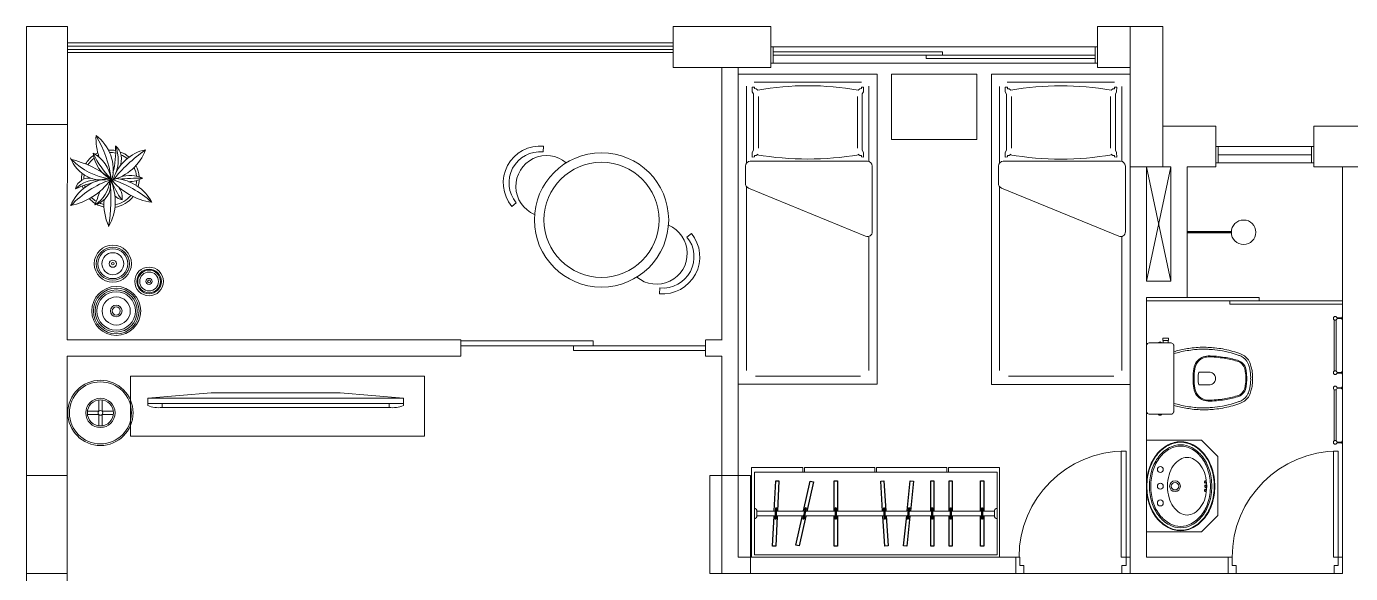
# Model space of a CAD drawing. Header units: millimetres. Extents: x 2878 to 6301, y 540 to 1980.
# Drawn here: x 2907.44 to 2915.55, y 831.51 to 834.86 of the extents above; entities that cross this region are included whole.
import ezdxf

# ---------------------------------------------------------------- set-up
doc = ezdxf.new("R2010")
doc.units = ezdxf.units.MM
doc.header["$LTSCALE"] = 4
for name, color, linetype, lineweight in [('ALVENARIA', 4, 'Continuous', 20), ('ALVENARIA EM VISTA', 1, 'Continuous', 5), ('COTAS', 35, 'Continuous', 5), ('fino', 2, 'Continuous', 9), ('JANELA', 2, 'Continuous', 20), ('PILAR', 1, 'Continuous', 5), ('PORTA', 2, 'Continuous', 20), ('SOLEIRA', 1, 'Continuous', 5)]:
    doc.layers.add(name, color=color, linetype=linetype, lineweight=lineweight)
doc.layers.add('LAY01', color=7, linetype='Continuous')

# ---------------------------------------------------------------- blocks, each defined once
blk = doc.blocks.new('VASOS')
for centre, radius in [((-0.0233, 0.1381), 0.0879), ((-0.0233, 0.1381), 0.075), ((-0.0233, 0.1381), 0.0696), ((-0.0233, 0.1381), 0.0577), ((-0.0233, 0.1381), 0.019), ((-0.0233, 0.1381), 0.0092), ((0.1576, -0.0633), 0.1499), ((-0.1319, -0.084), 0.1137), ((-0.1319, -0.084), 0.1012), ((-0.1319, -0.084), 0.0915), ((0.1576, -0.0633), 0.1398), ((0.1576, -0.0633), 0.1289), ((0.1576, -0.0633), 0.1181), ((0.1576, -0.0633), 0.0862), ((-0.1319, -0.084), 0.0673), ((-0.1319, -0.084), 0.0219), ((-0.1319, -0.084), 0.00747), ((0.1576, -0.0633), 0.0356), ((0.1576, -0.0633), 0.0247)]:
    blk.add_circle(centre, radius)
blk = doc.blocks.new('Vaso-01')
at = {"layer": 'fino', "color": 0}
for centre, radius, start, end in [((0.2731, 0.1392), 0.304, 150.24114, 205.80899), ((1.0095, 0.1197), 1.0133, 170.23998, 186.11478), ((-0.2705, 0.1579), 0.3094, 354.33263, 25.28039), ((0, 0), 0.1766, 99.38331, 142.28381), ((-0.2073, 0.5814), 0.6123, 289.63177, 316.94159), ((0.3212, -0.227), 0.3977, 101.24862, 143.98987), ((-0.0101, 0.2737), 0.2768, 274.40726, 336.44308), ((0, 0), 0.1766, 61.45043, 77.39664), ((-0.0101, 0.2737), 0.2768, 208.0484, 264.64912), ((-0.3146, -0.2541), 0.4022, 39.15, 81.38898), ((0.1996, 0.6539), 0.683, 228.57445, 252.38422), ((0, 0), 0.1616, 100.76794, 141.26301), ((0.0145, 0.1124), 0.0882, 169.11662, 218.95559), ((-0.0914, 0.0458), 0.0854, 42.83737, 76.97864), ((-0.4814, -0.1717), 0.5083, 20.51384, 36.02424), ((0.1198, 0.0386), 0.1218, 101.42671, 190.98767), ((0.1919, -0.0023), 0.1888, 121.90552, 175.18589), ((0, 0), 0.1616, 66.03991, 76.08191), ((0.6526, -0.1054), 0.6161, 154.68532, 162.45009), ((0, 0), 0.1616, 44.4902, 57.80538), ((0, 0), 0.1766, 43.2421, 58.51793), ((0.0616, -0.2787), 0.2945, 104.12842, 160.14677), ((-0.7998, 0.6489), 1.0123, 305.44636, 320.73815), ((-0.102, -0.212), 0.2296, 92.43736, 115.29557), ((-0.1937, 1.7993), 1.8037, 269.91003, 274.50199), ((0, 0), 0.1766, 164.30702, 178.34143), ((0, 0), 0.1616, 166.0394, 176.53836), ((0.2467, -0.0555), 0.2645, 166.36026, 232.94739), ((0.0509, -0.1979), 0.2043, 19.43419, 107.43571), ((-0.1018, -0.1813), 0.208, 6.50728, 62.3609), ((-0.2705, 0.1579), 0.3094, 330.76974, 331.93672), ((-0.0703, -0.4355), 0.4429, 46.14832, 80.37107), ((0.0841, 0.1866), 0.1803, 261.63887, 315.62551), ((-0.2959, 1.2941), 1.3344, 286.3355, 292.41502), ((0.1292, 0.0822), 0.087, 257.35568, 344.35325), ((0, 0), 0.1616, 13.91928, 18.19493), ((0, 0), 0.1616, 351.13744, 0.5369), ((0, 0), 0.1766, 14.45099, 19.9273), ((0, 0), 0.1766, 348.82689, 2.97559), ((-0.2715, 0.0801), 0.2648, 282.24233, 341.73209), ((-0.121, 0.1794), 0.2001, 246.7315, 287.39709), ((0, 0), 0.1766, 184.20824, 207.38886), ((0, 0), 0.1616, 185.93821, 205.55318), ((0.042, -0.1207), 0.1104, 154.5276, 228.0163), ((0.1701, -0.1159), 0.2191, 155.9893, 202.83996), ((0.4649, -0.1655), 0.498, 165.0604, 184.07375), ((0.6941, 0.0968), 0.7065, 188.09589, 210.72258), ((0.2069, 0.029), 0.2129, 188.55522, 241.3289), ((-0.3833, -0.3786), 0.5353, 24.75992, 44.64728), ((0.3791, 0.475), 0.6104, 231.54163, 257.17636), ((0, 0), 0.1766, 229.23485, 250.73093), ((0, 0), 0.1616, 230.31261, 246.31716), ((0, 0), 0.1616, 258.20644, 271.57801), ((-0.3146, -0.2541), 0.4022, 358.22216, 17.85831), ((0, 0), 0.1616, 296.591, 299.22386), ((0, 0), 0.1766, 295.5702, 301.57764), ((0, 0), 0.1616, 307.81301, 328.1126), ((0, 0), 0.1766, 305.55089, 328.90469), ((0, 0), 0.1766, 259.22389, 273.70915)]:
    blk.add_arc(centre, radius, start, end, dxfattribs=at)
blk = doc.blocks.new('Pia22')
at = {"layer": 'COTAS'}
for points in [[(0, -0.409, 0.077226), (0.1047, -0.3927, 0.087001), (0.1881, -0.3491, 0.105687), (0.247, -0.2798, 0.12418), (0.266, -0.2045, 0.12418), (0.247, -0.1292, 0.105687), (0.1881, -0.0599, 0.087001), (0.1047, -0.0163, 0.077226), (0, 0, 0.077226), (-0.1047, -0.0163, 0.087001), (-0.1881, -0.0599, 0.105687), (-0.247, -0.1292, 0.12418), (-0.266, -0.2045, 0.12418), (-0.247, -0.2798, 0.105687), (-0.1881, -0.3491, 0.087001), (-0.1047, -0.3927, 0.077226)], [(0, -0.4062, 0.077226), (0.1038, -0.3901, 0.087001), (0.1864, -0.3469, 0.105687), (0.2445, -0.2785, 0.12418), (0.2632, -0.2045, 0.12418), (0.2445, -0.1305, 0.105687), (0.1864, -0.0621, 0.087001), (0.1038, -0.0189, 0.077226), (0, -0.0028, 0.077226), (-0.1038, -0.0189, 0.087001), (-0.1864, -0.0621, 0.105687), (-0.2445, -0.1305, 0.12418), (-0.2632, -0.2045, 0.12418), (-0.2445, -0.2785, 0.105687), (-0.1864, -0.3469, 0.087001), (-0.1038, -0.3901, 0.077226)], [(0, -0.3912, 0.077226), (0.0993, -0.3758, 0.087001), (0.1772, -0.335, 0.105687), (0.2313, -0.2714, 0.12418), (0.2482, -0.2045, 0.12418), (0.2313, -0.1376, 0.105687), (0.1772, -0.074, 0.087001), (0.0993, -0.0332, 0.077226), (0, -0.0178, 0.077226), (-0.0993, -0.0332, 0.087001), (-0.1772, -0.074, 0.105687), (-0.2313, -0.1376, 0.12418), (-0.2482, -0.2045, 0.12418), (-0.2313, -0.2714, 0.105687), (-0.1772, -0.335, 0.087001), (-0.0993, -0.3758, 0.077226)], [(0, -0.3832, 0.077226), (0.0968, -0.3682, 0.087001), (0.1724, -0.3286, 0.105687), (0.2243, -0.2676, 0.12418), (0.2402, -0.2045, 0.12418), (0.2243, -0.1414, 0.105687), (0.1724, -0.0804, 0.087001), (0.0968, -0.0408, 0.077226), (0, -0.0258, 0.077226), (-0.0968, -0.0408, 0.087001), (-0.1724, -0.0804, 0.105687), (-0.2243, -0.1414, 0.12418), (-0.2402, -0.2045, 0.12418), (-0.2243, -0.2676, 0.105687), (-0.1724, -0.3286, 0.087001), (-0.0968, -0.3682, 0.077226)], [(0, -0.3605, 0.068578), (0.0686, -0.3511, 0.0807), (0.122, -0.3262, 0.107046), (0.1606, -0.2857, 0.137927), (0.1725, -0.2435, 0.137927), (0.1606, -0.2013, 0.107046), (0.122, -0.1608, 0.0807), (0.0686, -0.1359, 0.068578), (0, -0.1265, 0.068578), (-0.0686, -0.1359, 0.0807), (-0.122, -0.1608, 0.107046), (-0.1606, -0.2013, 0.137927), (-0.1725, -0.2435, 0.137927), (-0.1606, -0.2857, 0.107046), (-0.122, -0.3262, 0.0807), (-0.0686, -0.3511, 0.068578)], [(-0.025, -0.3555, 0.051763), (-0.022, -0.3552, 0.065619), (-0.0197, -0.3544, 0.104501), (-0.018, -0.353, 0.173031), (-0.0175, -0.3517, 0.173031), (-0.018, -0.3504, 0.104501), (-0.0197, -0.349, 0.065619), (-0.022, -0.3482, 0.051763), (-0.025, -0.3479, 0.051763), (-0.028, -0.3482, 0.065619), (-0.0303, -0.349, 0.104501), (-0.032, -0.3504, 0.173031), (-0.0325, -0.3517, 0.173031), (-0.032, -0.353, 0.104501), (-0.0303, -0.3544, 0.065619), (-0.028, -0.3552, 0.051763)], [(0, -0.3568, 0.051763), (0.003, -0.3565, 0.065619), (0.0053, -0.3557, 0.104501), (0.007, -0.3543, 0.173031), (0.0075, -0.353, 0.173031), (0.007, -0.3517, 0.104501), (0.0053, -0.3503, 0.065619), (0.003, -0.3495, 0.051763), (0, -0.3492, 0.051763), (-0.003, -0.3495, 0.065619), (-0.0053, -0.3503, 0.104501), (-0.007, -0.3517, 0.173031), (-0.0075, -0.353, 0.173031), (-0.007, -0.3543, 0.104501), (-0.0053, -0.3557, 0.065619), (-0.003, -0.3565, 0.051763)], [(0.025, -0.3555, -0.051763), (0.022, -0.3552, -0.065619), (0.0197, -0.3544, -0.104501), (0.018, -0.353, -0.173031), (0.0175, -0.3517, -0.173031), (0.018, -0.3504, -0.104501), (0.0197, -0.349, -0.065619), (0.022, -0.3482, -0.051763), (0.025, -0.3479, -0.051763), (0.028, -0.3482, -0.065619), (0.0303, -0.349, -0.104501), (0.032, -0.3504, -0.173031), (0.0325, -0.3517, -0.173031), (0.032, -0.353, -0.104501), (0.0303, -0.3544, -0.065619), (0.028, -0.3552, -0.051763)]]:
    blk.add_lwpolyline(points, format="xyb", close=True, dxfattribs=at)
for centre, radius in [((-0.1, -0.083), 0.0177), ((0, -0.083), 0.0177), ((0.1, -0.083), 0.0177), ((0, -0.171), 0.032), ((0, -0.171), 0.0225)]:
    blk.add_circle(centre, radius, dxfattribs=at)
blk = doc.blocks.new('01Chuv_p')
at = {"const_width": 0.015}
blk.add_lwpolyline([(-0.27, 0), (0, 0)], dxfattribs=at)
blk.add_circle((-0.345, 0), 0.075)
blk = doc.blocks.new('P70D')
for points in [[(-0.025, 0.15), (-0.025, 0.8), (-0.055, 0.8), (-0.055, 0.15)], [(-0.7, 0.15), (-0.675, 0.15), (-0.675, 0.1), (-0.65, 0.1), (-0.65, 0.05), (-0.7, 0.05)], [(0, 0.15), (-0.025, 0.15), (-0.025, 0.1), (-0.05, 0.1), (-0.05, 0.05), (0, 0.05)]]:
    blk.add_lwpolyline(points, close=True)
blk = doc.blocks.new('ABAJOURP')
for p, q in [((-0.08, 0.01), (-0.01, 0.01)), ((-0.01, 0.01), (-0.01, 0.08)), ((0.01, 0.01), (0.01, 0.08)), ((0.01, 0.01), (0.08, 0.01)), ((-0.08, -0.01), (-0.01, -0.01)), ((-0.01, -0.08), (-0.01, -0.01)), ((0.01, -0.01), (0.08, -0.01)), ((0.01, -0.08), (0.01, -0.01))]:
    blk.add_line(p, q)
for radius in [0.2, 0.19, 0.09, 0.08, 0.0141]:
    blk.add_circle((0, 0), radius)
blk = doc.blocks.new('VASO_P11')
for points in [[(0, -0.17), (0.205, -0.17, 0.059373), (0.2098, -0.1695, 0.333509), (0.222, -0.154), (0.222, -0.1355), (0.222, -0.1045), (0.222, -0.094), (0.2248, -0.094, 0.252251), (0.2251, -0.0939, 0.160103), (0.228, -0.085, 0.160103), (0.2251, -0.0761, 0.252251), (0.2248, -0.076), (0.222, -0.076), (0.222, -0.017, 0.327853), (0.2069, -0.0003, 0.087637), (0.2038, 0), (0, 0), (-0.2038, 0, 0.087637), (-0.2069, -0.0003, 0.327853), (-0.222, -0.017), (-0.222, -0.076), (-0.2248, -0.076, 0.252251), (-0.2251, -0.0761, 0.160103), (-0.228, -0.085, 0.160103), (-0.2251, -0.0939, 0.252251), (-0.2248, -0.094), (-0.222, -0.094), (-0.222, -0.1045), (-0.236, -0.1045), (-0.236, -0.102), (-0.252, -0.102), (-0.252, -0.12), (-0.252, -0.138), (-0.236, -0.138), (-0.236, -0.1355), (-0.222, -0.1355), (-0.222, -0.154, 0.333509), (-0.2098, -0.1695, 0.059373), (-0.205, -0.17)], [(0, -0.291, 0.041331), (-0.0608, -0.2956, 0.129345), (-0.1036, -0.3127, 0.234638), (-0.1405, -0.385, 0.044666), (-0.1319, -0.486, 0.031515), (-0.1138, -0.5665, 0.151063), (-0.0952, -0.5993, 0.148094), (-0.0588, -0.6192, 0.031073), (-0.0451, -0.6214, 0.035055), (0, -0.6255, 0.035055), (0.0451, -0.6214, 0.031073), (0.0588, -0.6192, 0.148094), (0.0952, -0.5993, 0.151063), (0.1138, -0.5665, 0.031515), (0.1319, -0.486, 0.044666), (0.1405, -0.385, 0.234638), (0.1036, -0.3127, 0.129345), (0.0608, -0.2956, 0.041331)], [(0, -0.297, -0.041434), (0.06, -0.3015, -0.129651), (0.1, -0.3175, -0.234583), (0.1345, -0.385, -0.044678), (0.126, -0.485, -0.031614), (0.108, -0.565, -0.152477), (0.091, -0.595, -0.148725), (0.0575, -0.6134, -0.031624), (0.0444, -0.6155, -0.035113), (0, -0.6195, -0.035113), (-0.0444, -0.6155, -0.031624), (-0.0575, -0.6134, -0.148725), (-0.091, -0.595, -0.152477), (-0.108, -0.565, -0.031614), (-0.126, -0.485, -0.044678), (-0.1345, -0.385, -0.234583), (-0.1, -0.3175, -0.129651), (-0.06, -0.3015, -0.041434)], [(-0.04, -0.391, 0.164444), (-0.032, -0.415, 0.245936), (0, -0.43, 0.245936), (0.032, -0.415, 0.164444), (0.04, -0.391), (0.04, -0.326, 0.108885), (-0.04, -0.326)]]:
    blk.add_lwpolyline(points, format="xyb", close=True)
for points in [[(-0.2245, -0.093), (-0.2245, -0.085), (-0.2245, -0.077)], [(-0.222, -0.076), (-0.222, -0.094)], [(0.222, -0.076), (0.222, -0.094)], [(0.2245, -0.093), (0.2245, -0.085), (0.2245, -0.077)], [(-0.236, -0.1045), (-0.236, -0.12), (-0.236, -0.1355)], [(-0.222, -0.1045), (-0.222, -0.1355)]]:
    blk.add_lwpolyline(points)
for points in [[(-0.167, -0.17, -0.003882), (-0.1765, -0.205, 0.024258), (-0.1905, -0.285, 0.02486), (-0.1945, -0.335, 0.033324), (-0.194, -0.385, 0.02486), (-0.191, -0.425, 0.012268), (-0.184, -0.475, 0.015806), (-0.1725, -0.525, 0.026699), (-0.157, -0.575, 0.021919), (-0.1495, -0.595, 0.174675), (-0.1, -0.6435, 0.045452), (-0.07, -0.653, 0.022856), (-0.0571, -0.6562, 0.041289), (-0.0304, -0.6602, 0.052091), (-0.0228, -0.6606, 0.04333), (0, -0.661, 0.04333), (0.0228, -0.6606, 0.052091), (0.0304, -0.6602, 0.041289), (0.0571, -0.6562, 0.022856), (0.07, -0.653, 0.045452), (0.1, -0.6435, 0.174675), (0.1495, -0.595, 0.021919), (0.157, -0.575, 0.026699), (0.1725, -0.525, 0.015806), (0.184, -0.475, 0.012268), (0.191, -0.425, 0.02486), (0.194, -0.385, 0.033324), (0.1945, -0.335, 0.02486), (0.1905, -0.285, 0.024258), (0.1765, -0.205, -0.003882), (0.167, -0.17)], [(0.1554, -0.1731, 0.003849), (0.1649, -0.2079, -0.027799), (0.18, -0.2984, -0.018883), (0.1825, -0.3355, -0.033646), (0.182, -0.3844, -0.016781), (0.1805, -0.4106, -0.015438), (0.1722, -0.4729, -0.023716), (0.154, -0.5465, -0.013571), (0.1457, -0.5711, -0.02186), (0.1386, -0.59, -0.173345), (0.0952, -0.6325, -0.045814), (0.067, -0.6414, -0.024058), (0.0546, -0.6444, -0.042614), (0.029, -0.6482, -0.066108), (0.0226, -0.6485, -0.047154), (0, -0.649, -0.047154), (-0.0226, -0.6485, -0.066108), (-0.029, -0.6482, -0.042614), (-0.0546, -0.6444, -0.024058), (-0.067, -0.6414, -0.045814), (-0.0952, -0.6325, -0.173345), (-0.1386, -0.59, -0.02186), (-0.1457, -0.5711, -0.013571), (-0.154, -0.5465, -0.023716), (-0.1722, -0.4729, -0.015438), (-0.1805, -0.4106, -0.016781), (-0.182, -0.3844, -0.033646), (-0.1825, -0.3355, -0.018883), (-0.18, -0.2984, -0.027799), (-0.1649, -0.2079, 0.003849), (-0.1554, -0.1731)]]:
    blk.add_lwpolyline(points, format="xyb")
blk = doc.blocks.new('*X95')
at = {"color": 0}
for p, q in [((18.205, 3.1079), (18.2054, 3.1081)), ((18.205, 3.1044), (18.209, 3.1067)), ((18.205, 3.1009), (18.209, 3.1032)), ((18.205, 3.0975), (18.209, 3.0998)), ((18.205, 3.094), (18.209, 3.0963)), ((18.205, 3.0905), (18.209, 3.0928)), ((18.205, 3.0871), (18.209, 3.0894)), ((18.205, 3.0836), (18.209, 3.0859)), ((18.205, 3.0801), (18.209, 3.0825)), ((18.205, 3.0767), (18.209, 3.079)), ((18.205, 3.0732), (18.209, 3.0755)), ((18.205, 3.0698), (18.209, 3.0721)), ((18.205, 3.0663), (18.209, 3.0686)), ((18.205, 3.0628), (18.209, 3.0651)), ((18.205, 3.0594), (18.209, 3.0617)), ((18.205, 3.0559), (18.209, 3.0582)), ((18.205, 3.0524), (18.209, 3.0547)), ((18.205, 3.049), (18.209, 3.0513)), ((18.205, 3.0455), (18.209, 3.0478)), ((18.205, 3.042), (18.209, 3.0443)), ((18.205, 3.0386), (18.209, 3.0409)), ((18.2081, 3.0369), (18.209, 3.0374))]:
    blk.add_line(p, q, dxfattribs=at)
blk = doc.blocks.new('CAB')
at = {"layer": 'LAY01'}
for points in [[(-0.01, 0.015), (-0.01, 0.2), (0.01, 0.2), (0.01, 0.015)], [(0.01, -0.015), (0.01, -0.2), (-0.01, -0.2), (-0.01, -0.015)]]:
    blk.add_lwpolyline(points, dxfattribs=at)
blk.add_lwpolyline([(-0.002, -0.0356), (-0.002, 0.0356), (0.002, 0.0356), (0.002, -0.0356)], close=True, dxfattribs=at)
blk.add_blockref('*X95', (-18.207, -3.0725), dxfattribs=at)
blk = doc.blocks.new('ARMARIO5')
for p, q in [((0.115, -0.015), (0.115, -0.52)), ((1.6017, -0.015), (0.115, -0.015)), ((1.6017, -0.015), (1.6017, -0.52)), ((0.115, -0.2375), (0.12, -0.2375)), ((1.6017, -0.2375), (1.5967, -0.2375)), ((0.115, -0.2975), (0.12, -0.2975)), ((0.13, -0.2475), (0.13, -0.2875)), ((0.13, -0.2525), (1.5867, -0.2525)), ((0.13, -0.2825), (1.5867, -0.2825)), ((1.5867, -0.2475), (1.5867, -0.2875)), ((1.6017, -0.2975), (1.5967, -0.2975)), ((0.0994, -0.55), (0.4117, -0.55)), ((0.115, -0.52), (1.6017, -0.52)), ((0.4117, -0.52), (0.4117, -0.55)), ((0.4217, -0.52), (0.4217, -0.55)), ((0.4217, -0.55), (0.8533, -0.55)), ((0.8533, -0.52), (0.8533, -0.55)), ((0.8633, -0.52), (0.8633, -0.55)), ((0.8633, -0.55), (1.295, -0.55)), ((1.295, -0.52), (1.295, -0.55)), ((1.305, -0.52), (1.305, -0.55)), ((1.305, -0.55), (1.619, -0.55))]:
    blk.add_line(p, q)
blk.add_lwpolyline([(1.619, -0.55), (1.619, 0), (0.0994, 0), (0.0994, -0.55)])
for centre, start, end in [((0.12, -0.2475), 0, 90), ((1.5967, -0.2475), 90, 180), ((0.12, -0.2875), 270, 0), ((1.5967, -0.2875), 180, 270)]:
    blk.add_arc(centre, 0.01, start, end)
for p in [(0.2067, -0.2675), (0.399, -0.2675), (0.5115, -0.2675), (1.1024, -0.2675)]:
    blk.add_blockref('CAB', p)
for p, rotation in [((0.6569, -0.2675), 354.0893786921447), ((0.805, -0.2675), 3.656534792935252), ((1.2937, -0.2675), 347.3364767990632), ((1.4704, -0.2675), 357.2102617145848)]:
    blk.add_blockref('CAB', p, dxfattribs=dict(rotation=rotation))
blk = doc.blocks.new('CAMADESO')
for p, q in [((-0.0021, 1.8725), (-0.0021, -0.0275)), ((-0.0021, 1.8725), (0.8479, 1.8725)), ((0.8479, 1.8725), (0.8479, -0.0275)), ((0.0479, 1.7976), (0.0479, 1.328)), ((0.0823, 1.7934), (0.0965, 1.7917)), ((0.0831, 1.7641), (0.0823, 1.7934)), ((0.095, 1.8225), (0.7529, 1.8225)), ((0.0965, 1.7917), (0.0965, 1.7833)), ((0.7656, 1.7934), (0.7514, 1.7917)), ((0.7514, 1.7917), (0.7514, 1.7833)), ((0.7648, 1.7641), (0.7656, 1.7934)), ((0.7979, 1.7977), (0.7979, 1.3373)), ((0.0907, 1.7507), (0.0831, 1.7641)), ((0.0907, 1.7507), (0.0907, 1.4063)), ((0.0965, 1.7833), (0.1066, 1.7825)), ((0.1066, 1.7825), (0.1166, 1.7741)), ((0.1206, 1.7346), (0.1206, 1.4188)), ((0.7273, 1.7346), (0.7273, 1.4188)), ((0.7413, 1.7825), (0.7313, 1.7741)), ((0.7514, 1.7833), (0.7413, 1.7825)), ((0.7572, 1.7507), (0.7648, 1.7641)), ((0.7572, 1.7507), (0.7572, 1.4063)), ((0.0831, 1.3929), (0.0823, 1.3636)), ((0.0907, 1.4063), (0.0831, 1.3929)), ((0.1066, 1.3745), (0.1166, 1.3828)), ((0.7413, 1.3745), (0.7313, 1.3828)), ((0.7572, 1.4063), (0.7648, 1.3929)), ((0.7648, 1.3929), (0.7656, 1.3636)), ((0.041, 1.2027), (0.041, 1.3088)), ((0.071, 1.3388), (0.7886, 1.3388)), ((0.0823, 1.3636), (0.0965, 1.3653)), ((0.0965, 1.3737), (0.1066, 1.3745)), ((0.0965, 1.3653), (0.0965, 1.3737)), ((0.7514, 1.3737), (0.7413, 1.3745)), ((0.7514, 1.3653), (0.7514, 1.3737)), ((0.7656, 1.3636), (0.7514, 1.3653)), ((0.8186, 1.3088), (0.8186, 0.9071)), ((0.0479, 1.1835), (0.0479, 0.0581)), ((0.7779, 0.8791), (0.0602, 1.1747)), ((0.7979, 0.8786), (0.7979, 0.0581)), ((0.1036, 0.0225), (0.747, 0.0225)), ((-0.0021, -0.0275), (0.8479, -0.0275))]:
    blk.add_line(p, q)
for centre, radius, start, end in [((0.4239, 0.0469), 1.7544, 79.90998, 100.09002), ((0.071, 1.3088), 0.03, 90, 180), ((0.4239, 3.2024), 1.8503, 260.28048, 279.71952), ((0.7886, 1.3088), 0.03, 0, 90), ((0.071, 1.2027), 0.03, 180, 248.94125), ((0.7886, 0.9071), 0.03, 248.94125, 0)]:
    blk.add_arc(centre, radius, start, end)
blk = doc.blocks.new('samsung_hpl6315_planta')
for p, q in [((-0.783, 0.057), (-0.3955, 0.089)), ((-0.3955, 0.089), (0.3955, 0.089)), ((0.783, 0.057), (0.3955, 0.089)), ((-0.783, 0.0125), (-0.783, 0.057)), ((-0.783, 0.057), (0.783, 0.057)), ((-0.783, 0.025), (0.783, 0.025)), ((-0.6955, 0), (-0.6955, 0.025)), ((-0.6955, 0), (0.6955, 0)), ((0.6955, 0), (0.6955, 0.025)), ((0.783, 0.0125), (0.783, 0.057))]:
    blk.add_line(p, q)
for centre, start, end in [((-0.7173, 0.1595), 245.93454, 277.81221), ((0.7173, 0.1595), 262.18779, 294.06546)]:
    blk.add_arc(centre, 0.161, start, end)
blk = doc.blocks.new('BATH_towel_013')
for points in [[(-0.001, 0.421), (-0.001, 0.382), (0.004, 0.382), (0.004, 0.421)], [(0.014, 0.406), (0.014, 0.397), (0.072, 0.397), (0.072, 0.406)], [(-0.001, -0.381), (-0.001, -0.342), (0.004, -0.342), (0.004, -0.381)], [(0.014, -0.366), (0.014, -0.357), (0.072, -0.357), (0.072, -0.366)]]:
    blk.add_lwpolyline(points, close=True)
for points in [[(0.085, -0.339), (0.085, 0.379)], [(0.113, 0.379), (0.113, -0.339)]]:
    blk.add_lwpolyline(points)
for centre in [(0.099, 0.401), (0.099, -0.361)]:
    blk.add_circle(centre, 0.026)
for centre in [(0.001, 0.401), (0.001, -0.361)]:
    blk.add_arc(centre, 0.013, 281.9596, 78.0404)
blk = doc.blocks.new('MESA2LUG')
at = {"layer": 'COTAS'}
for p, q in [((-0.2166, 0.6293), (-0.1784, 0.6134)), ((0.2356, 0.6134), (0.2739, 0.6293)), ((-0.2739, -0.6039), (-0.2356, -0.588)), ((0.1784, -0.588), (0.2166, -0.6039))]:
    blk.add_line(p, q, dxfattribs=at)
for radius in [0.483, 0.414]:
    blk.add_circle((0, 0.0127), radius, dxfattribs=at)
for centre, radius, start, end in [((0.0286, 0.5271), 0.2657, 22.61987, 157.38013), ((0.0286, 0.4754), 0.2208, 347.92539, 184.99004), ((0.0286, 0.5271), 0.2242, 22.61986, 157.38014), ((-0.0286, -0.45), 0.2208, 167.92539, 4.99004), ((-0.0286, -0.5017), 0.2657, 202.61987, 337.38013), ((-0.0286, -0.5017), 0.2243, 202.61986, 337.38014)]:
    blk.add_arc(centre, radius, start, end, dxfattribs=at)
blk = doc.blocks.new('PILAR')
at = {"layer": 'PILAR', "ltscale": 0.01}
blk.add_lwpolyline([(-0.15, 0), (0.1, 0), (0.1, -0.6), (-0.15, -0.6)], close=True, dxfattribs=at)

msp = doc.modelspace()

# ---------------------------------------------------------------- linework, layer by layer
at = {"layer": 'ALVENARIA'}
for p, q in [((2907.444, 834.8571), (2907.4437, 830.0112)), ((2911.404, 834.8569), (2912.004, 834.8569)), ((2911.704, 834.8569), (2911.704, 834.8569)), ((2914.004, 834.8568), (2914.404, 834.8568)), ((2914.404, 834.8568), (2914.404, 834.1468)), ((2911.7039, 832.9369), (2911.704, 834.6069)), ((2911.8038, 831.6069), (2911.804, 834.6069)), ((2911.804, 834.6069), (2912.004, 834.6069)), ((2914.004, 834.6068), (2914.204, 834.6068)), ((2914.204, 834.6068), (2914.2038, 831.6068)), ((2914.729, 834.2467), (2914.4037, 834.2468)), ((2915.824, 834.2467), (2915.329, 834.2467)), ((2914.729, 833.9967), (2914.554, 833.9967)), ((2915.504, 833.9967), (2915.329, 833.9967)), ((2915.5038, 831.6067), (2915.504, 833.9967)), ((2914.3038, 833.1968), (2914.3038, 831.6068)), ((2910.1039, 832.937), (2907.6939, 832.9371)), ((2911.7039, 832.937), (2911.6039, 832.937)), ((2910.1039, 832.8372), (2907.6939, 832.8372)), ((2911.7039, 832.837), (2911.6039, 832.837)), ((2911.7038, 831.5069), (2911.7039, 832.8369)), ((2913.5288, 831.6068), (2911.8038, 831.6069)), ((2914.3038, 831.6068), (2914.8038, 831.6067)), ((2913.5038, 831.5068), (2911.7038, 831.5069))]:
    msp.add_line(p, q, dxfattribs=at)
at = {"layer": 'ALVENARIA', "ltscale": 0.5}
msp.add_line((2907.444, 834.8571), (2907.694, 834.8571), dxfattribs=at)
at = {"layer": 'ALVENARIA', "ltscale": 200}
for p, q in [((2907.694, 834.8571), (2907.6939, 832.9371)), ((2912.004, 834.6069), (2912.004, 834.8569)), ((2914.004, 834.6068), (2914.004, 834.8568)), ((2914.729, 833.9967), (2914.729, 834.2467)), ((2915.329, 833.9967), (2915.329, 834.2467)), ((2914.554, 833.1968), (2914.554, 833.9967)), ((2914.3039, 833.1968), (2914.554, 833.1968)), ((2907.6939, 832.8372), (2907.6938, 830.3162))]:
    msp.add_line(p, q, dxfattribs=at)
at = {"layer": 'ALVENARIA', "ltscale": 0.03}
for p, q in [((2910.1039, 832.9371), (2910.1039, 832.8371)), ((2911.6039, 832.9368), (2911.6039, 832.8369)), ((2914.2038, 831.5067), (2914.8038, 831.5067))]:
    msp.add_line(p, q, dxfattribs=at)
at = {"layer": 'ALVENARIA', "ltscale": 0.01}
msp.add_line((2915.5038, 831.6067), (2915.4538, 831.6067), dxfattribs=at)
at = {"layer": 'ALVENARIA EM VISTA'}
for p, q in [((2911.404, 834.7569), (2907.694, 834.7571)), ((2911.404, 834.7369), (2907.694, 834.7371)), ((2911.404, 834.7169), (2907.694, 834.7171)), ((2911.404, 834.6969), (2907.694, 834.6971))]:
    msp.add_line(p, q, dxfattribs=at)
at = {"layer": 'COTAS', "ltscale": 200}
for p, q in [((2913.054, 834.7018), (2912.0179, 834.7019)), ((2913.004, 834.6818), (2912.0179, 834.6818)), ((2913.9901, 834.6618), (2912.954, 834.6618)), ((2913.9901, 834.6818), (2913.004, 834.6818)), ((2915.3151, 834.0717), (2914.7429, 834.0717))]:
    msp.add_line(p, q, dxfattribs=at)
at = {"layer": 'COTAS', "ltscale": 0.03}
for p, q in [((2913.054, 834.6818), (2913.054, 834.7018)), ((2912.954, 834.6618), (2912.954, 834.6818))]:
    msp.add_line(p, q, dxfattribs=at)
at = {"layer": 'COTAS', "ltscale": 0.01}
for p, q in [((2914.454, 833.2968), (2914.304, 833.9968)), ((2914.454, 833.9968), (2914.304, 833.2968))]:
    msp.add_line(p, q, dxfattribs=at)
msp.add_lwpolyline([(2913.2658, 834.1651), (2912.7422, 834.1651), (2912.7422, 834.5654), (2913.2658, 834.5654)], close=True, dxfattribs=at)
at = {"layer": 'COTAS', "ltscale": 200}
msp.add_lwpolyline([(2914.454, 833.2968), (2914.454, 833.9968), (2914.304, 833.9968), (2914.304, 833.2968)], close=True, dxfattribs=at)
at = {"layer": 'COTAS'}
for points in [[(2914.9939, 833.1968), (2914.3039, 833.1968), (2914.3039, 833.1768), (2914.9939, 833.1768)], [(2915.5039, 833.1768), (2914.8139, 833.1768), (2914.8139, 833.1568), (2915.5039, 833.1568)], [(2914.3037, 831.7626), (2914.6419, 831.7626), (2914.7419, 831.8626), (2914.7419, 832.2226), (2914.6419, 832.3226), (2914.3037, 832.3226)]]:
    msp.add_lwpolyline(points, close=True, dxfattribs=at)
at = {"layer": 'COTAS', "color": 3}
for points in [[(2909.8818, 832.5005), (2909.8818, 832.7153), (2908.0818, 832.7153), (2908.0818, 832.5025)], [(2908.0818, 832.5025), (2908.0818, 832.3479), (2909.8818, 832.3479), (2909.8818, 832.5025)]]:
    msp.add_lwpolyline(points, dxfattribs=at)
at = {"layer": 'JANELA', "ltscale": 200}
for p, q in [((2914.004, 834.7318), (2912.004, 834.7319)), ((2914.004, 834.6318), (2912.004, 834.6319)), ((2915.329, 834.1217), (2914.729, 834.1217)), ((2915.329, 834.0217), (2914.729, 834.0217))]:
    msp.add_line(p, q, dxfattribs=at)
at = {"layer": 'JANELA', "ltscale": 0.03}
for points in [[(2912.004, 834.6319), (2912.0179, 834.6319), (2912.0179, 834.7319), (2912.004, 834.7319)], [(2913.9901, 834.6318), (2914.004, 834.6318), (2914.004, 834.7318), (2913.9901, 834.7318)], [(2914.729, 834.0217), (2914.7429, 834.0217), (2914.7429, 834.1217), (2914.729, 834.1217)], [(2915.3151, 834.0217), (2915.329, 834.0217), (2915.329, 834.1217), (2915.3151, 834.1217)]]:
    msp.add_lwpolyline(points, close=True, dxfattribs=at)
at = {"layer": 'PILAR', "color": 1, "ltscale": 0.01}
msp.add_lwpolyline([(2914.2041, 834.8568), (2914.404, 834.8568), (2914.404, 833.9967), (2914.2041, 833.9968)], close=True, dxfattribs=at)
at = {"layer": 'PILAR', "ltscale": 0.01}
msp.add_lwpolyline([(2915.824, 833.9968), (2915.824, 834.2467), (2915.329, 834.2467), (2915.329, 833.9969)], close=True, dxfattribs=at)
at = {"layer": 'PORTA'}
for points in [[(2910.1039, 832.9319), (2910.1039, 832.9019), (2910.9139, 832.9019), (2910.9139, 832.9319)], [(2910.7939, 832.9019), (2910.7939, 832.8719), (2911.6039, 832.8719), (2911.6039, 832.9019)]]:
    msp.add_lwpolyline(points, close=True, dxfattribs=at)
at = {"layer": 'PORTA', "ltscale": 9}
for centre in [(2914.1738, 831.6068), (2915.4788, 831.6067)]:
    msp.add_arc(centre, 0.65, 90, 180, dxfattribs=at)
at = {"layer": 'SOLEIRA', "ltscale": 0.03}
for p, q in [((2914.1538, 831.5068), (2913.5538, 831.5068)), ((2915.4538, 831.5067), (2914.8538, 831.5067))]:
    msp.add_line(p, q, dxfattribs=at)

# ---------------------------------------------------------------- block references
at = {"layer": 'COTAS', "xscale": -1}
for name, p, rotation in [('PILAR', (2907.594, 834.2571), 180), ('PILAR', (2911.404, 834.7069), 90), ('ABAJOURP', (2907.8967, 832.4905), 180)]:
    msp.add_blockref(name, p, dxfattribs=dict(at, rotation=rotation))
at = {"layer": 'COTAS', "ltscale": 0.01}
for p in [(2911.8061, 832.693), (2913.3561, 832.6928)]:
    msp.add_blockref('CAMADESO', p, dxfattribs=at)
at = {"layer": 'COTAS'}
for name, p, xscale, yscale, zscale, rotation in [('MESA2LUG', (2910.9756, 833.6675), 0.8515426990811611, 0.8515426990811611, 0.8515426990811611, 62.07588864843787), ('VASO_P11', (2914.3038, 832.701), -0.9833585476547761, 0.9833585476547761, 0.9833585476547761, 90)]:
    msp.add_blockref(name, p, dxfattribs=dict(at, xscale=xscale, yscale=yscale, zscale=zscale, rotation=rotation))
at = {"layer": 'COTAS', "color": 3}
for name, p, rotation in [('Vaso-01', (2907.9571, 833.9237), 180), ('VASOS', (2908.0567, 833.2723), 270)]:
    msp.add_blockref(name, p, dxfattribs=dict(at, rotation=rotation))
at = {"layer": 'COTAS', "color": 3, "xscale": -1}
msp.add_blockref('01Chuv_p', (2914.554, 833.5968), dxfattribs=at)
at = {"layer": 'COTAS', "color": 3, "xscale": -0.4366151978494348, "yscale": 0.4366151978494348, "zscale": 0.4366151978494348}
for p in [(2915.5037, 832.8946), (2915.5037, 832.4677)]:
    msp.add_blockref('BATH_towel_013', p, dxfattribs=at)
at = {"layer": 'COTAS'}
msp.add_blockref('samsung_hpl6315_planta', (2908.9695, 832.5238), dxfattribs=at)
at = {"layer": 'COTAS', "color": 3, "xscale": 1.024, "yscale": 1.024, "zscale": 1.024, "rotation": 89.99999999999999}
msp.add_blockref('Pia22', (2914.3037, 832.0413), dxfattribs=at)
at = {"layer": 'COTAS', "rotation": 180}
for p in [(2907.5438, 831.5071), (2911.7288, 831.5069)]:
    msp.add_blockref('PILAR', p, dxfattribs=at)
at = {"layer": 'COTAS', "ltscale": 0.01, "rotation": 180}
msp.add_blockref('ARMARIO5', (2913.5038, 831.6068), dxfattribs=at)
at = {"layer": 'PORTA'}
msp.add_blockref('P70D', (2914.2038, 831.4568), dxfattribs=at)
at = {"layer": 'PORTA', "color": 3}
msp.add_blockref('P70D', (2915.5038, 831.4567), dxfattribs=at)

doc.saveas('drawing.dxf')
